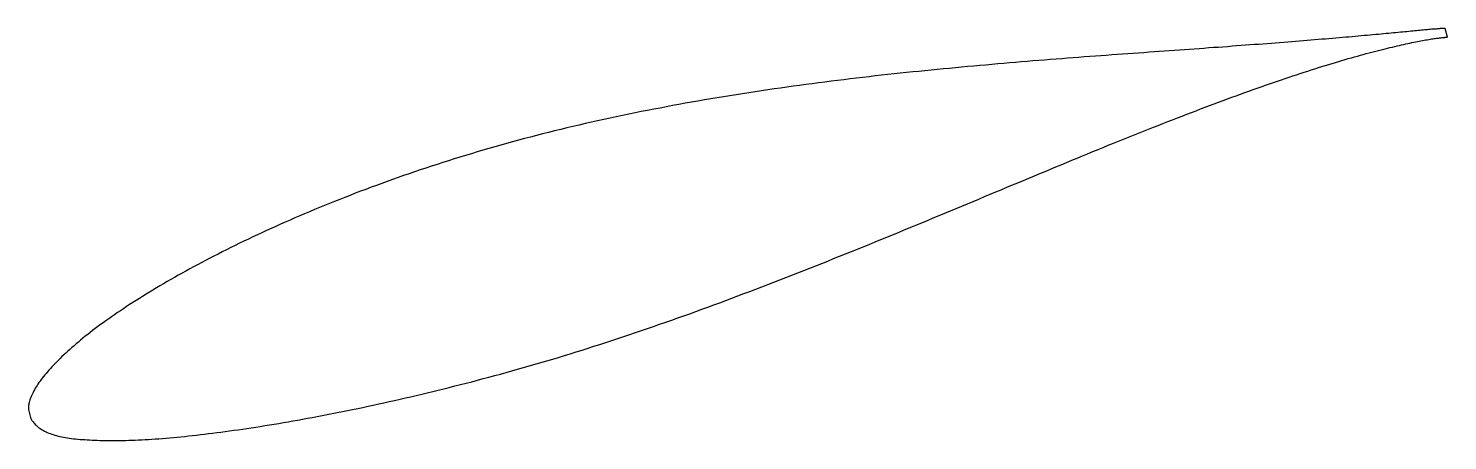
# Model space of a CAD drawing. Header units: metres. Extents: x -44 to 89, y -14 to 24.
import ezdxf

# ---------------------------------------------------------------- set-up
doc = ezdxf.new("R2010")
doc.units = ezdxf.units.M

msp = doc.modelspace()

# ---------------------------------------------------------------- linework, layer by layer
msp.add_lwpolyline([(88.39, 24.4), (88.39, 24.4), (88.38, 24.4), (88.37, 24.4), (88.35, 24.4), (88.33, 24.4), (88.3, 24.4), (88.26, 24.4), (88.22, 24.39), (88.18, 24.39), (88.13, 24.39), (88.07, 24.38), (88.01, 24.38), (87.94, 24.38), (87.87, 24.37), (87.8, 24.36), (87.72, 24.36), (87.63, 24.35), (87.54, 24.34), (87.44, 24.34), (87.34, 24.33), (87.23, 24.32), (87.12, 24.31), (87, 24.3), (86.88, 24.29), (86.75, 24.27), (86.61, 24.26), (86.48, 24.25), (86.33, 24.23), (86.18, 24.22), (86.03, 24.21), (85.87, 24.19), (85.71, 24.18), (85.54, 24.16), (85.36, 24.14), (85.19, 24.13), (85, 24.11), (84.81, 24.09), (84.62, 24.07), (84.42, 24.05), (84.22, 24.03), (84.01, 24.01), (83.79, 23.99), (83.58, 23.97), (83.35, 23.95), (83.12, 23.93), (82.89, 23.91), (82.65, 23.89), (82.41, 23.86), (82.16, 23.84), (81.91, 23.82), (81.65, 23.79), (81.39, 23.77), (81.12, 23.74), (80.85, 23.72), (80.57, 23.69), (80.29, 23.67), (80, 23.64), (79.71, 23.62), (79.42, 23.59), (79.12, 23.57), (78.81, 23.54), (78.5, 23.51), (78.19, 23.49), (77.87, 23.46), (77.55, 23.43), (77.22, 23.4), (76.89, 23.38), (76.55, 23.35), (76.21, 23.32), (75.87, 23.29), (75.52, 23.26), (75.17, 23.24), (74.81, 23.21), (74.44, 23.18), (74.08, 23.15), (73.71, 23.12), (73.33, 23.09), (72.95, 23.06), (72.57, 23.03), (72.18, 23), (71.79, 22.97), (71.39, 22.94), (70.99, 22.91), (70.59, 22.88), (70.18, 22.85), (69.77, 22.82), (69.35, 22.79), (68.93, 22.76), (68.51, 22.73), (68.08, 22.69), (67.65, 22.66), (67.22, 22.63), (66.78, 22.6), (66.34, 22.57), (65.89, 22.53), (65.44, 22.5), (64.99, 22.47), (64.53, 22.44), (64.07, 22.4), (63.61, 22.37), (63.14, 22.34), (62.67, 22.3), (62.2, 22.27), (61.72, 22.23), (61.24, 22.2), (60.76, 22.17), (60.27, 22.13), (59.78, 22.1), (59.29, 22.06), (58.8, 22.03), (58.3, 21.99), (57.79, 21.95), (57.29, 21.92), (56.78, 21.88), (56.27, 21.84), (55.76, 21.8), (55.24, 21.77), (54.72, 21.73), (54.2, 21.69), (53.68, 21.65), (53.15, 21.61), (52.62, 21.57), (52.09, 21.53), (51.56, 21.48), (51.02, 21.44), (50.48, 21.4), (49.94, 21.36), (49.4, 21.31), (48.85, 21.27), (48.31, 21.22), (47.76, 21.18), (47.21, 21.13), (46.65, 21.08), (46.1, 21.03), (45.54, 20.98), (44.98, 20.93), (44.42, 20.88), (43.86, 20.83), (43.29, 20.78), (42.72, 20.73), (42.16, 20.67), (41.59, 20.62), (41.02, 20.56), (40.44, 20.51), (39.87, 20.45), (39.29, 20.39), (38.72, 20.33), (38.14, 20.27), (37.56, 20.21), (36.98, 20.15), (36.4, 20.09), (35.82, 20.02), (35.23, 19.96), (34.65, 19.89), (34.06, 19.82), (33.48, 19.75), (32.89, 19.68), (32.3, 19.61), (31.71, 19.54), (31.13, 19.47), (30.54, 19.39), (29.95, 19.31), (29.36, 19.24), (28.76, 19.16), (28.17, 19.08), (27.58, 19), (26.99, 18.91), (26.4, 18.83), (25.8, 18.75), (25.21, 18.66), (24.62, 18.57), (24.02, 18.48), (23.43, 18.39), (22.84, 18.3), (22.25, 18.21), (21.65, 18.11), (21.06, 18.02), (20.47, 17.92), (19.88, 17.82), (19.29, 17.72), (18.69, 17.62), (18.1, 17.51), (17.51, 17.41), (16.92, 17.3), (16.33, 17.19), (15.75, 17.08), (15.16, 16.97), (14.57, 16.86), (13.99, 16.75), (13.4, 16.63), (12.82, 16.51), (12.23, 16.39), (11.65, 16.27), (11.07, 16.15), (10.49, 16.03), (9.91, 15.9), (9.33, 15.77), (8.75, 15.64), (8.18, 15.51), (7.61, 15.38), (7.03, 15.25), (6.46, 15.11), (5.89, 14.97), (5.32, 14.84), (4.76, 14.69), (4.19, 14.55), (3.63, 14.41), (3.07, 14.26), (2.51, 14.11), (1.95, 13.96), (1.39, 13.81), (0.84, 13.66), (0.29, 13.51), (-0.26, 13.35), (-0.81, 13.2), (-1.36, 13.04), (-1.9, 12.88), (-2.44, 12.71), (-2.98, 12.55), (-3.52, 12.39), (-4.06, 12.22), (-4.59, 12.05), (-5.12, 11.88), (-5.65, 11.71), (-6.17, 11.54), (-6.7, 11.37), (-7.22, 11.19), (-7.74, 11.02), (-8.25, 10.84), (-8.77, 10.66), (-9.28, 10.48), (-9.79, 10.3), (-10.29, 10.12), (-10.79, 9.94), (-11.29, 9.75), (-11.79, 9.57), (-12.29, 9.38), (-12.78, 9.2), (-13.27, 9.01), (-13.75, 8.82), (-14.24, 8.63), (-14.72, 8.44), (-15.2, 8.25), (-15.67, 8.06), (-16.14, 7.87), (-16.61, 7.68), (-17.07, 7.49), (-17.54, 7.29), (-18, 7.1), (-18.45, 6.91), (-18.9, 6.71), (-19.35, 6.52), (-19.8, 6.32), (-20.24, 6.13), (-20.68, 5.93), (-21.12, 5.73), (-21.55, 5.54), (-21.98, 5.34), (-22.4, 5.14), (-22.82, 4.94), (-23.24, 4.74), (-23.66, 4.55), (-24.07, 4.35), (-24.48, 4.15), (-24.88, 3.95), (-25.28, 3.75), (-25.68, 3.55), (-26.07, 3.35), (-26.46, 3.15), (-26.84, 2.95), (-27.23, 2.75), (-27.6, 2.55), (-27.98, 2.35), (-28.35, 2.16), (-28.71, 1.96), (-29.07, 1.76), (-29.43, 1.56), (-29.79, 1.36), (-30.14, 1.17), (-30.48, 0.97), (-30.83, 0.77), (-31.16, 0.57), (-31.5, 0.38), (-31.83, 0.18), (-32.15, -0.01), (-32.47, -0.21), (-32.79, -0.4), (-33.11, -0.6), (-33.41, -0.79), (-33.72, -0.98), (-34.02, -1.17), (-34.32, -1.36), (-34.61, -1.56), (-34.89, -1.75), (-35.18, -1.94), (-35.46, -2.12), (-35.73, -2.31), (-36, -2.5), (-36.27, -2.69), (-36.53, -2.87), (-36.78, -3.06), (-37.04, -3.24), (-37.28, -3.42), (-37.53, -3.61), (-37.77, -3.79), (-38, -3.97), (-38.23, -4.15), (-38.46, -4.33), (-38.68, -4.51), (-38.89, -4.68), (-39.1, -4.86), (-39.31, -5.03), (-39.51, -5.21), (-39.71, -5.38), (-39.9, -5.55), (-40.09, -5.72), (-40.27, -5.89), (-40.45, -6.06), (-40.63, -6.22), (-40.79, -6.39), (-40.96, -6.55), (-41.12, -6.71), (-41.28, -6.87), (-41.43, -7.03), (-41.57, -7.18), (-41.71, -7.34), (-41.85, -7.49), (-41.98, -7.64), (-42.11, -7.79), (-42.23, -7.93), (-42.35, -8.08), (-42.47, -8.22), (-42.57, -8.36), (-42.68, -8.5), (-42.78, -8.64), (-42.87, -8.78), (-42.96, -8.91), (-43.04, -9.04), (-43.12, -9.18), (-43.2, -9.31), (-43.27, -9.43), (-43.33, -9.56), (-43.39, -9.68), (-43.45, -9.81), (-43.5, -9.93), (-43.55, -10.04), (-43.59, -10.16), (-43.62, -10.27), (-43.66, -10.38), (-43.68, -10.49), (-43.71, -10.59), (-43.73, -10.69), (-43.74, -10.79), (-43.75, -10.88), (-43.76, -10.96), (-43.76, -11.03), (-43.77, -11.09), (-43.77, -11.14), (-43.77, -11.17), (-43.54, -12.02), (-43.53, -12.02), (-43.52, -12.04), (-43.5, -12.07), (-43.47, -12.11), (-43.43, -12.17), (-43.38, -12.24), (-43.32, -12.32), (-43.26, -12.4), (-43.19, -12.47), (-43.12, -12.55), (-43.04, -12.63), (-42.96, -12.71), (-42.87, -12.78), (-42.78, -12.86), (-42.68, -12.93), (-42.58, -13), (-42.47, -13.06), (-42.36, -13.13), (-42.25, -13.19), (-42.12, -13.25), (-42, -13.3), (-41.87, -13.36), (-41.73, -13.41), (-41.59, -13.46), (-41.45, -13.5), (-41.3, -13.55), (-41.15, -13.59), (-40.99, -13.63), (-40.83, -13.67), (-40.66, -13.7), (-40.49, -13.74), (-40.31, -13.77), (-40.13, -13.8), (-39.95, -13.83), (-39.75, -13.85), (-39.56, -13.88), (-39.36, -13.9), (-39.15, -13.92), (-38.95, -13.94), (-38.73, -13.96), (-38.51, -13.97), (-38.29, -13.99), (-38.06, -14), (-37.83, -14.01), (-37.59, -14.03), (-37.35, -14.03), (-37.1, -14.04), (-36.85, -14.05), (-36.6, -14.05), (-36.34, -14.06), (-36.07, -14.06), (-35.8, -14.06), (-35.53, -14.06), (-35.25, -14.05), (-34.97, -14.05), (-34.68, -14.04), (-34.39, -14.03), (-34.1, -14.02), (-33.8, -14.01), (-33.49, -14), (-33.19, -13.98), (-32.88, -13.96), (-32.56, -13.94), (-32.24, -13.92), (-31.92, -13.9), (-31.59, -13.88), (-31.26, -13.85), (-30.92, -13.82), (-30.58, -13.79), (-30.23, -13.76), (-29.89, -13.73), (-29.53, -13.7), (-29.18, -13.66), (-28.82, -13.62), (-28.45, -13.58), (-28.09, -13.54), (-27.71, -13.5), (-27.34, -13.45), (-26.96, -13.41), (-26.58, -13.36), (-26.19, -13.31), (-25.8, -13.26), (-25.41, -13.21), (-25.01, -13.15), (-24.61, -13.1), (-24.2, -13.04), (-23.8, -12.98), (-23.38, -12.92), (-22.97, -12.86), (-22.55, -12.79), (-22.13, -12.73), (-21.7, -12.66), (-21.28, -12.59), (-20.84, -12.52), (-20.41, -12.45), (-19.97, -12.37), (-19.53, -12.3), (-19.09, -12.22), (-18.64, -12.14), (-18.19, -12.06), (-17.73, -11.98), (-17.28, -11.89), (-16.82, -11.81), (-16.36, -11.72), (-15.89, -11.63), (-15.42, -11.54), (-14.95, -11.45), (-14.48, -11.35), (-14, -11.26), (-13.53, -11.16), (-13.04, -11.06), (-12.56, -10.96), (-12.07, -10.85), (-11.59, -10.75), (-11.09, -10.64), (-10.6, -10.53), (-10.1, -10.42), (-9.6, -10.31), (-9.1, -10.19), (-8.6, -10.08), (-8.1, -9.96), (-7.59, -9.84), (-7.08, -9.72), (-6.57, -9.6), (-6.05, -9.48), (-5.54, -9.35), (-5.02, -9.22), (-4.5, -9.1), (-3.98, -8.96), (-3.45, -8.83), (-2.93, -8.7), (-2.4, -8.56), (-1.87, -8.42), (-1.34, -8.28), (-0.81, -8.14), (-0.27, -8), (0.26, -7.85), (0.8, -7.7), (1.33, -7.55), (1.87, -7.4), (2.42, -7.25), (2.96, -7.09), (3.5, -6.93), (4.04, -6.77), (4.59, -6.61), (5.14, -6.45), (5.68, -6.29), (6.23, -6.12), (6.78, -5.95), (7.33, -5.78), (7.89, -5.61), (8.44, -5.43), (8.99, -5.26), (9.55, -5.08), (10.1, -4.9), (10.66, -4.72), (11.21, -4.54), (11.77, -4.35), (12.33, -4.16), (12.88, -3.98), (13.44, -3.79), (14, -3.6), (14.56, -3.4), (15.12, -3.21), (15.68, -3.01), (16.24, -2.82), (16.8, -2.62), (17.36, -2.42), (17.92, -2.22), (18.48, -2.01), (19.04, -1.81), (19.61, -1.6), (20.17, -1.4), (20.73, -1.19), (21.29, -0.98), (21.85, -0.77), (22.41, -0.56), (22.97, -0.35), (23.53, -0.14), (24.1, 0.08), (24.66, 0.29), (25.22, 0.51), (25.78, 0.72), (26.34, 0.94), (26.9, 1.16), (27.45, 1.37), (28.01, 1.59), (28.57, 1.81), (29.13, 2.03), (29.68, 2.25), (30.24, 2.47), (30.8, 2.69), (31.35, 2.92), (31.9, 3.14), (32.46, 3.36), (33.01, 3.58), (33.56, 3.81), (34.11, 4.03), (34.66, 4.25), (35.21, 4.48), (35.76, 4.7), (36.31, 4.92), (36.85, 5.15), (37.4, 5.37), (37.94, 5.6), (38.49, 5.82), (39.03, 6.04), (39.57, 6.27), (40.11, 6.49), (40.64, 6.71), (41.18, 6.93), (41.72, 7.16), (42.25, 7.38), (42.78, 7.6), (43.31, 7.82), (43.84, 8.04), (44.37, 8.26), (44.9, 8.48), (45.42, 8.7), (45.94, 8.92), (46.47, 9.14), (46.98, 9.35), (47.5, 9.57), (48.02, 9.79), (48.53, 10), (49.05, 10.22), (49.56, 10.43), (50.07, 10.64), (50.57, 10.85), (51.08, 11.06), (51.58, 11.27), (52.08, 11.48), (52.58, 11.68), (53.08, 11.89), (53.57, 12.09), (54.06, 12.3), (54.55, 12.5), (55.04, 12.7), (55.53, 12.9), (56.01, 13.1), (56.49, 13.29), (56.97, 13.49), (57.45, 13.68), (57.92, 13.87), (58.39, 14.06), (58.86, 14.25), (59.33, 14.44), (59.79, 14.63), (60.25, 14.81), (60.71, 14.99), (61.17, 15.17), (61.62, 15.35), (62.07, 15.53), (62.52, 15.71), (62.97, 15.88), (63.41, 16.05), (63.85, 16.22), (64.28, 16.39), (64.72, 16.56), (65.15, 16.72), (65.58, 16.89), (66, 17.05), (66.42, 17.21), (66.84, 17.36), (67.26, 17.52), (67.67, 17.67), (68.08, 17.82), (68.49, 17.97), (68.89, 18.12), (69.29, 18.27), (69.69, 18.41), (70.08, 18.55), (70.47, 18.69), (70.86, 18.83), (71.24, 18.96), (71.62, 19.09), (72, 19.22), (72.37, 19.35), (72.74, 19.48), (73.11, 19.6), (73.47, 19.73), (73.83, 19.85), (74.18, 19.97), (74.53, 20.08), (74.88, 20.2), (75.23, 20.31), (75.57, 20.42), (75.9, 20.53), (76.24, 20.63), (76.57, 20.74), (76.89, 20.84), (77.21, 20.94), (77.53, 21.03), (77.84, 21.13), (78.15, 21.22), (78.46, 21.31), (78.76, 21.4), (79.06, 21.49), (79.35, 21.58), (79.64, 21.66), (79.92, 21.74), (80.2, 21.82), (80.48, 21.89), (80.75, 21.97), (81.02, 22.04), (81.29, 22.11), (81.55, 22.18), (81.8, 22.25), (82.05, 22.31), (82.3, 22.38), (82.54, 22.44), (82.78, 22.5), (83.01, 22.56), (83.24, 22.61), (83.47, 22.66), (83.69, 22.72), (83.9, 22.77), (84.12, 22.81), (84.32, 22.86), (84.52, 22.91), (84.72, 22.95), (84.91, 22.99), (85.1, 23.03), (85.29, 23.07), (85.46, 23.11), (85.64, 23.14), (85.81, 23.17), (85.97, 23.2), (86.13, 23.24), (86.29, 23.26), (86.44, 23.29), (86.58, 23.32), (86.72, 23.34), (86.86, 23.36), (86.99, 23.39), (87.12, 23.41), (87.24, 23.42), (87.35, 23.44), (87.46, 23.46), (87.57, 23.47), (87.67, 23.49), (87.77, 23.5), (87.86, 23.51), (87.94, 23.52), (88.02, 23.53), (88.1, 23.54), (88.17, 23.55), (88.24, 23.55), (88.3, 23.56), (88.35, 23.56), (88.4, 23.57), (88.45, 23.57), (88.49, 23.57), (88.52, 23.57), (88.55, 23.57), (88.58, 23.57), (88.6, 23.57), (88.61, 23.57), (88.62, 23.57), (88.62, 23.57)], close=True)

doc.saveas('drawing.dxf')
